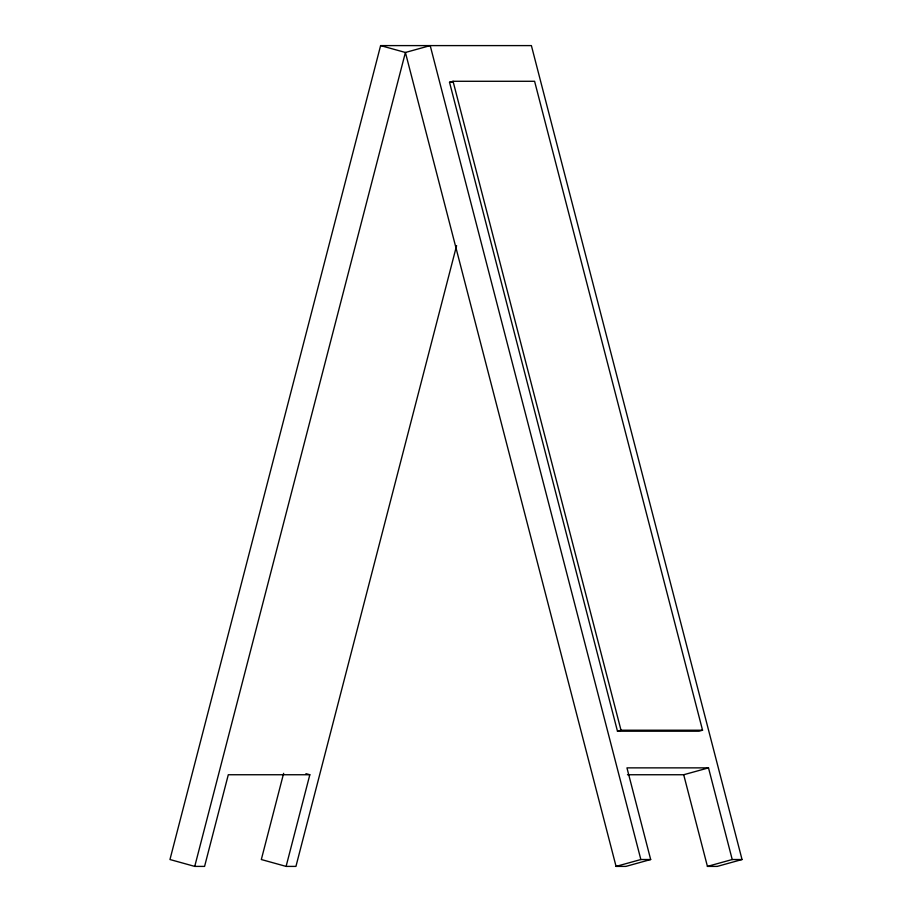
<?xml version="1.0" encoding="UTF-8"?>
<svg xmlns="http://www.w3.org/2000/svg" width="912" height="912" viewBox="0 0 912 912"><rect width="100%" height="100%" fill="white"/><g stroke="black" fill="none" stroke-linecap="round" stroke-linejoin="round"><path stroke-width="1.37" d="M627.467 774.744L683.704 774.744L707.427 866.4L717.254 866.4L742.037 859.526L531.388 45.6L380.612 45.6L169.963 859.526L194.746 866.4L204.573 866.4L228.296 774.744L309.829 774.744L286.106 866.4L261.322 859.526L283.632 773.342M194.746 866.4L405.407 52.474L430.202 45.6L640.851 859.526L650.678 859.526L626.954 767.87L708.499 767.87L732.222 859.526L742.037 859.526M456.604 245.613L295.933 866.4L286.106 866.4M449.513 82.262L453.047 81.282L534.592 81.282L702.548 730.216L699.002 731.207L617.47 731.207L449.513 82.262L452.318 82.262M617.47 731.207L621.004 730.216L702.548 730.216M683.704 774.744L708.499 767.87M380.612 45.6L405.407 52.474L616.067 866.4L640.851 859.526M650.678 859.526L625.894 866.4L616.067 866.4M707.427 866.4L732.222 859.526M305.919 773.661L309.829 774.744M453.047 81.282L621.004 730.216"/></g></svg>
